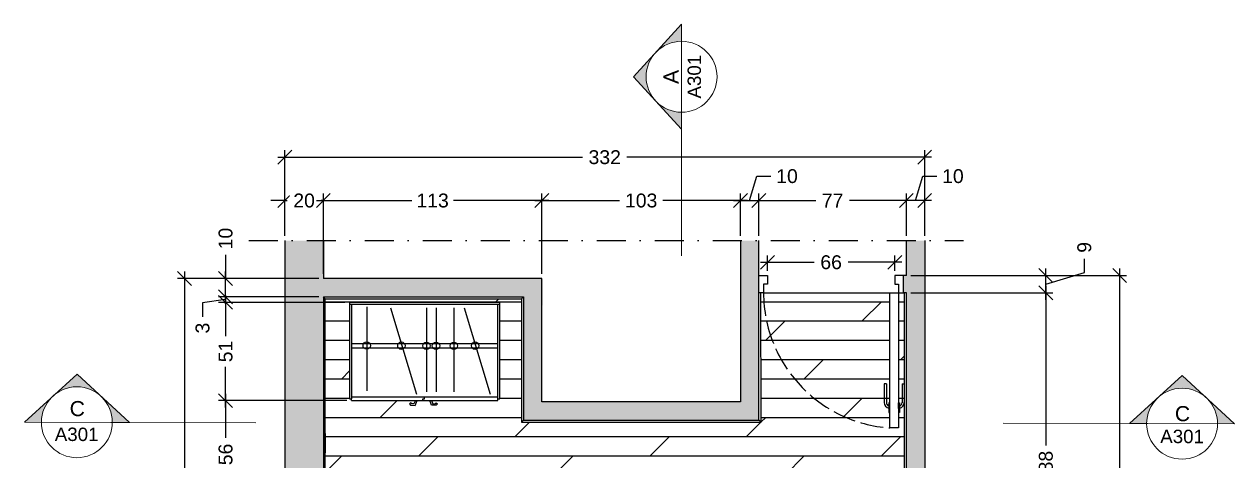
# Model space of a CAD drawing. Header units: inches. Extents: x -368 to 1609, y -918 to 873.
# Drawn here: x 125 to 753, y 567 to 794 of the extents above; entities that cross this region are included whole.
import ezdxf

# ---------------------------------------------------------------- set-up
doc = ezdxf.new("R2010")
doc.units = ezdxf.units.IN
doc.header["$MEASUREMENT"] = 0
doc.linetypes.add('ACAD_ISO02W100', pattern=[15, 12, -3])
doc.linetypes.add('DASHDOT', pattern=[1, 0.5, -0.25, 0, -0.25])
doc.layers.add('A-ANNO-SYMB', color=3, linetype='Continuous', lineweight=18)
doc.styles.add('ARIAL', font='Arial.ttf')
doc.styles.get("Standard").update_dxf_attribs({"font": 'Arial.ttf'})
doc.dimstyles.new('TICK_36', dxfattribs={"dimtxt": 3.6, "dimasz": 3.6, "dimexe": 1.8, "dimexo": 1.2, "dimgap": 1.8, "dimtad": 0, "dimdec": 0, "dimzin": 0, "dimdsep": 46, "dimtxsty": 'ARIAL', "dimblk": 'OBLIQUE', "dimcen": 1.8, "dimdle": 1.8, "dimclrd": 256, "dimclrt": 256, "dimadec": 0, "dimazin": 0, "dimtfac": 1, "dimtdec": 0, "dimtmove": 1, "dimatfit": 3, "dimldrblk": 'OPEN90', "dimfxl": 1, "dimtfill": 1, "dimtolj": 1, "dimtzin": 0, "dimarcsym": 0})

# ---------------------------------------------------------------- blocks, each defined once
blk = doc.blocks.new('Sezioni')
h = blk.add_hatch(color=256)
h.dxf.hatch_style = 1
h.paths.add_polyline_path([(52264, 47221), (52418, 47221, -1), (53053, 47221), (53206, 47221), (52735, 47652)])
blk.add_lwpolyline([(52264, 47221), (53206, 47221), (52735, 47652)], close=True)
blk.add_circle((52735, 47221), 318)
blk = doc.blocks.new('_Oblique')
at = {"color": 0, "linetype": 'ByBlock', "lineweight": -2}
blk.add_line((-0.5, -0.5), (0.5, 0.5), dxfattribs=at)
blk = doc.blocks.new('*D18')
at = {"color": 0, "lineweight": -2, "transparency": 16777216}
for p, q in [((278.07, 662.05), (204.81, 662.05)), ((278.07, 305.97), (204.81, 305.97))]:
    blk.add_line(p, q, dxfattribs=at)
at = {"lineweight": -2, "transparency": 16777216}
for p, q in [((208.41, 665.65), (208.41, 495.52)), ((208.41, 302.37), (208.41, 472.5))]:
    blk.add_line(p, q, dxfattribs=at)
at = {"layer": 'Defpoints', "color": 0, "transparency": 16777216}
for p in [(208.41, 662.05), (280.47, 662.05), (280.47, 305.97)]:
    blk.add_point(p, dxfattribs=at)
at = {"lineweight": -2, "transparency": 16777216, "xscale": 7.2, "yscale": 7.2, "zscale": 7.2}
for p, rotation in [((208.41, 662.05), 90), ((208.41, 305.97), 270)]:
    blk.add_blockref('_Oblique', p, dxfattribs=dict(at, rotation=rotation))
at = {"transparency": 16777216, "insert": (208.41, 484.01), "char_height": 7.2, "attachment_point": 5, "rotation": 90, "style": 'ARIAL', "bg_fill": 3, "box_fill_scale": 1.25, "bg_fill_color": 256, "bg_fill_true_color": 13158600, "bg_fill_transparency": 0}
blk.add_mtext('\\A1;356', dxfattribs=at)
blk = doc.blocks.new('_Open90')
at = {"color": 0, "linetype": 'ByBlock', "lineweight": -2}
for p, q in [((0, 0), (-1, 0)), ((-0.5, 0.5), (0, 0)), ((0, 0), (-0.5, -0.5))]:
    blk.add_line(p, q, dxfattribs=at)
blk = doc.blocks.new('*D23')
at = {"color": 0, "lineweight": -2, "transparency": 16777216}
for p, q in [((292.67, 598.68), (226.14, 598.68)), ((285.34, 542.84), (226.14, 542.84))]:
    blk.add_line(p, q, dxfattribs=at)
at = {"lineweight": -2, "transparency": 16777216}
for p, q in [((229.74, 602.28), (229.74, 579.47)), ((229.74, 539.24), (229.74, 562.05))]:
    blk.add_line(p, q, dxfattribs=at)
at = {"layer": 'Defpoints', "color": 0, "transparency": 16777216}
for p in [(229.74, 598.68), (295.07, 598.68), (287.74, 542.84)]:
    blk.add_point(p, dxfattribs=at)
at = {"lineweight": -2, "transparency": 16777216, "xscale": 7.2, "yscale": 7.2, "zscale": 7.2}
for p, rotation in [((229.74, 598.68), 90), ((229.74, 542.84), 270)]:
    blk.add_blockref('_Oblique', p, dxfattribs=dict(at, rotation=rotation))
at = {"transparency": 16777216, "insert": (229.74, 570.76), "char_height": 7.2, "attachment_point": 5, "rotation": 90, "style": 'ARIAL', "bg_fill": 3, "box_fill_scale": 1.25, "bg_fill_color": 256, "bg_fill_true_color": 13158600, "bg_fill_transparency": 0}
blk.add_mtext('\\A1;56', dxfattribs=at)
blk = doc.blocks.new('*D24')
at = {"lineweight": -2, "transparency": 16777216}
for p, q in [((229.74, 653.28), (229.74, 632.2)), ((229.74, 595.08), (229.74, 616.16))]:
    blk.add_line(p, q, dxfattribs=at)
at = {"color": 0, "lineweight": -2, "transparency": 16777216}
for p, q in [((291.67, 649.68), (226.14, 649.68)), ((292.67, 598.68), (226.14, 598.68))]:
    blk.add_line(p, q, dxfattribs=at)
at = {"layer": 'Defpoints', "color": 0, "transparency": 16777216}
for p in [(229.74, 649.68), (294.07, 649.68), (295.07, 598.68)]:
    blk.add_point(p, dxfattribs=at)
at = {"lineweight": -2, "transparency": 16777216, "xscale": 7.2, "yscale": 7.2, "zscale": 7.2}
for p, rotation in [((229.74, 649.68), 90), ((229.74, 598.68), 270)]:
    blk.add_blockref('_Oblique', p, dxfattribs=dict(at, rotation=rotation))
at = {"transparency": 16777216, "insert": (229.74, 624.18), "char_height": 7.2, "attachment_point": 5, "rotation": 90, "style": 'ARIAL', "bg_fill": 3, "box_fill_scale": 1.25, "bg_fill_color": 256, "bg_fill_true_color": 13158600, "bg_fill_transparency": 0}
blk.add_mtext('\\A1;51', dxfattribs=at)
blk = doc.blocks.new('*D25')
at = {"lineweight": -2, "transparency": 16777216}
for p, q in [((229.74, 652.54), (229.74, 659.74)), ((229.74, 651.11), (217.79, 649.43)), ((217.79, 649.43), (217.79, 642.23)), ((229.74, 649.68), (229.74, 652.54)), ((229.74, 649.68), (229.74, 652.54)), ((229.74, 649.68), (229.74, 642.48))]:
    blk.add_line(p, q, dxfattribs=at)
at = {"color": 0, "lineweight": -2, "transparency": 16777216}
for p, q in [((278.07, 652.54), (226.14, 652.54)), ((291.67, 649.68), (226.14, 649.68))]:
    blk.add_line(p, q, dxfattribs=at)
at = {"layer": 'Defpoints', "color": 0, "transparency": 16777216}
for p in [(229.74, 652.54), (280.47, 652.54), (294.07, 649.68)]:
    blk.add_point(p, dxfattribs=at)
at = {"lineweight": -2, "transparency": 16777216, "xscale": 7.2, "yscale": 7.2, "zscale": 7.2}
for p, rotation in [((229.74, 652.54), 270), ((229.74, 649.68), 90)]:
    blk.add_blockref('_Oblique', p, dxfattribs=dict(at, rotation=rotation))
at = {"transparency": 16777216, "insert": (217.79, 636.32), "char_height": 7.2, "attachment_point": 5, "rotation": 90, "style": 'ARIAL', "bg_fill": 3, "box_fill_scale": 1.25, "bg_fill_color": 256, "bg_fill_true_color": 13158600, "bg_fill_transparency": 0}
blk.add_mtext('\\A1;3', dxfattribs=at)
blk = doc.blocks.new('*D26')
at = {"lineweight": -2, "transparency": 16777216}
for p, q in [((229.74, 674.36), (229.74, 662.05)), ((229.74, 648.94), (229.74, 665.65))]:
    blk.add_line(p, q, dxfattribs=at)
at = {"color": 0, "lineweight": -2, "transparency": 16777216}
for p, q in [((278.07, 662.05), (226.14, 662.05)), ((278.07, 652.54), (226.14, 652.54))]:
    blk.add_line(p, q, dxfattribs=at)
at = {"layer": 'Defpoints', "color": 0, "transparency": 16777216}
for p in [(229.74, 662.05), (280.47, 662.05), (280.47, 652.54)]:
    blk.add_point(p, dxfattribs=at)
at = {"lineweight": -2, "transparency": 16777216, "xscale": 7.2, "yscale": 7.2, "zscale": 7.2}
for p, rotation in [((229.74, 662.05), 90), ((229.74, 652.54), 270)]:
    blk.add_blockref('_Oblique', p, dxfattribs=dict(at, rotation=rotation))
at = {"transparency": 16777216, "insert": (229.74, 682.77), "char_height": 7.2, "attachment_point": 5, "rotation": 90, "style": 'ARIAL', "bg_fill": 3, "box_fill_scale": 1.25, "bg_fill_color": 256, "bg_fill_true_color": 13158600, "bg_fill_transparency": 0}
blk.add_mtext('\\A1;10', dxfattribs=at)
blk = doc.blocks.new('*D28')
at = {"lineweight": -2, "transparency": 16777216}
for p, q in [((256.84, 724.96), (415, 724.96)), ((596.07, 724.96), (437.91, 724.96))]:
    blk.add_line(p, q, dxfattribs=at)
at = {"color": 0, "lineweight": -2, "transparency": 16777216}
for p, q in [((260.44, 684.12), (260.44, 728.56)), ((592.47, 684.12), (592.47, 728.56))]:
    blk.add_line(p, q, dxfattribs=at)
at = {"layer": 'Defpoints', "color": 0, "transparency": 16777216}
for p in [(592.47, 724.96), (260.44, 681.72), (592.47, 681.72)]:
    blk.add_point(p, dxfattribs=at)
at = {"lineweight": -2, "transparency": 16777216, "xscale": 7.2, "yscale": 7.2, "zscale": 7.2, "rotation": 180}
blk.add_blockref('_Oblique', (260.44, 724.96), dxfattribs=at)
at = {"lineweight": -2, "transparency": 16777216, "xscale": 7.2, "yscale": 7.2, "zscale": 7.2}
blk.add_blockref('_Oblique', (592.47, 724.96), dxfattribs=at)
at = {"transparency": 16777216, "insert": (426.46, 724.96), "char_height": 7.2, "attachment_point": 5, "style": 'ARIAL', "bg_fill": 3, "box_fill_scale": 1.25, "bg_fill_color": 256, "bg_fill_true_color": 13158600, "bg_fill_transparency": 0}
blk.add_mtext('\\A1;332', dxfattribs=at)
blk = doc.blocks.new('*D29')
at = {"color": 0, "lineweight": -2, "transparency": 16777216}
for p, q in [((260.44, 684.12), (260.44, 706.08)), ((280.47, 684.12), (280.47, 706.08))]:
    blk.add_line(p, q, dxfattribs=at)
at = {"lineweight": -2, "transparency": 16777216}
for p, q in [((260.44, 702.48), (253.24, 702.48)), ((260.44, 702.48), (261.6, 702.48)), ((280.47, 702.48), (279.31, 702.48)), ((280.47, 702.48), (287.67, 702.48))]:
    blk.add_line(p, q, dxfattribs=at)
at = {"layer": 'Defpoints', "color": 0, "transparency": 16777216}
for p in [(260.44, 681.72), (280.47, 681.72)]:
    blk.add_point(p, dxfattribs=at)
at = {"lineweight": -2, "transparency": 16777216, "xscale": 7.2, "yscale": 7.2, "zscale": 7.2}
blk.add_blockref('_Oblique', (260.44, 702.48), dxfattribs=at)
at = {"lineweight": -2, "transparency": 16777216, "xscale": 7.2, "yscale": 7.2, "zscale": 7.2, "rotation": 180}
blk.add_blockref('_Oblique', (280.47, 702.48), dxfattribs=at)
at = {"transparency": 16777216, "insert": (270.46, 702.48), "char_height": 7.2, "attachment_point": 5, "style": 'ARIAL', "bg_fill": 3, "box_fill_scale": 1.25, "bg_fill_color": 256, "bg_fill_true_color": 13158600, "bg_fill_transparency": 0}
blk.add_mtext('\\A1;20', dxfattribs=at)
at = {"layer": 'Defpoints', "color": 0, "transparency": 16777216}
blk.add_point((280.47, 702.48), dxfattribs=at)
blk = doc.blocks.new('*D30')
at = {"color": 0, "lineweight": -2, "transparency": 16777216}
for p, q in [((280.47, 664.45), (280.47, 706.08)), ((393.84, 664.45), (393.84, 706.08))]:
    blk.add_line(p, q, dxfattribs=at)
at = {"lineweight": -2, "transparency": 16777216}
for p, q in [((276.87, 702.48), (326.33, 702.48)), ((397.44, 702.48), (347.97, 702.48))]:
    blk.add_line(p, q, dxfattribs=at)
at = {"layer": 'Defpoints', "color": 0, "transparency": 16777216}
for p in [(393.84, 702.48), (280.47, 662.05), (393.84, 662.05)]:
    blk.add_point(p, dxfattribs=at)
at = {"lineweight": -2, "transparency": 16777216, "xscale": 7.2, "yscale": 7.2, "zscale": 7.2, "rotation": 180}
blk.add_blockref('_Oblique', (280.47, 702.48), dxfattribs=at)
at = {"lineweight": -2, "transparency": 16777216, "xscale": 7.2, "yscale": 7.2, "zscale": 7.2}
blk.add_blockref('_Oblique', (393.84, 702.48), dxfattribs=at)
at = {"transparency": 16777216, "insert": (337.15, 702.48), "char_height": 7.2, "attachment_point": 5, "style": 'ARIAL', "bg_fill": 3, "box_fill_scale": 1.25, "bg_fill_color": 256, "bg_fill_true_color": 13158600, "bg_fill_transparency": 0}
blk.add_mtext('\\A1;113', dxfattribs=at)
blk = doc.blocks.new('*D31')
at = {"color": 0, "lineweight": -2, "transparency": 16777216}
for p, q in [((393.84, 664.45), (393.84, 706.08)), ((496.88, 684.12), (496.88, 706.08))]:
    blk.add_line(p, q, dxfattribs=at)
at = {"lineweight": -2, "transparency": 16777216}
for p, q in [((390.24, 702.48), (434.14, 702.48)), ((500.48, 702.48), (456.57, 702.48))]:
    blk.add_line(p, q, dxfattribs=at)
at = {"layer": 'Defpoints', "color": 0, "transparency": 16777216}
for p in [(496.88, 702.48), (496.88, 681.72), (393.84, 662.05)]:
    blk.add_point(p, dxfattribs=at)
at = {"lineweight": -2, "transparency": 16777216, "xscale": 7.2, "yscale": 7.2, "zscale": 7.2, "rotation": 180}
blk.add_blockref('_Oblique', (393.84, 702.48), dxfattribs=at)
at = {"lineweight": -2, "transparency": 16777216, "xscale": 7.2, "yscale": 7.2, "zscale": 7.2}
blk.add_blockref('_Oblique', (496.88, 702.48), dxfattribs=at)
at = {"transparency": 16777216, "insert": (445.36, 702.48), "char_height": 7.2, "attachment_point": 5, "style": 'ARIAL', "bg_fill": 3, "box_fill_scale": 1.25, "bg_fill_color": 256, "bg_fill_true_color": 13158600, "bg_fill_transparency": 0}
blk.add_mtext('\\A1;103', dxfattribs=at)
blk = doc.blocks.new('*D32')
at = {"lineweight": -2, "transparency": 16777216}
for p, q in [((501.63, 702.48), (505.42, 715.13)), ((505.42, 715.13), (512.62, 715.13)), ((493.28, 702.48), (509.98, 702.48))]:
    blk.add_line(p, q, dxfattribs=at)
at = {"color": 0, "lineweight": -2, "transparency": 16777216}
for p, q in [((496.88, 684.12), (496.88, 706.08)), ((506.38, 684.12), (506.38, 706.08))]:
    blk.add_line(p, q, dxfattribs=at)
at = {"layer": 'Defpoints', "color": 0, "transparency": 16777216}
for p in [(506.38, 702.48), (496.88, 681.72), (506.38, 681.72)]:
    blk.add_point(p, dxfattribs=at)
at = {"lineweight": -2, "transparency": 16777216, "xscale": 7.2, "yscale": 7.2, "zscale": 7.2, "rotation": 180}
blk.add_blockref('_Oblique', (496.88, 702.48), dxfattribs=at)
at = {"lineweight": -2, "transparency": 16777216, "xscale": 7.2, "yscale": 7.2, "zscale": 7.2}
blk.add_blockref('_Oblique', (506.38, 702.48), dxfattribs=at)
at = {"transparency": 16777216, "insert": (521.04, 715.13), "char_height": 7.2, "attachment_point": 5, "style": 'ARIAL', "bg_fill": 3, "box_fill_scale": 1.25, "bg_fill_color": 256, "bg_fill_true_color": 13158600, "bg_fill_transparency": 0}
blk.add_mtext('\\A1;10', dxfattribs=at)
blk = doc.blocks.new('*D33')
at = {"color": 0, "lineweight": -2, "transparency": 16777216}
for p, q in [((506.38, 684.12), (506.38, 706.08)), ((582.96, 684.12), (582.96, 706.08))]:
    blk.add_line(p, q, dxfattribs=at)
at = {"lineweight": -2, "transparency": 16777216}
for p, q in [((502.78, 702.48), (535.91, 702.48)), ((586.56, 702.48), (553.43, 702.48))]:
    blk.add_line(p, q, dxfattribs=at)
at = {"layer": 'Defpoints', "color": 0, "transparency": 16777216}
for p in [(582.96, 702.48), (506.38, 681.72), (582.96, 681.72)]:
    blk.add_point(p, dxfattribs=at)
at = {"lineweight": -2, "transparency": 16777216, "xscale": 7.2, "yscale": 7.2, "zscale": 7.2, "rotation": 180}
blk.add_blockref('_Oblique', (506.38, 702.48), dxfattribs=at)
at = {"lineweight": -2, "transparency": 16777216, "xscale": 7.2, "yscale": 7.2, "zscale": 7.2}
blk.add_blockref('_Oblique', (582.96, 702.48), dxfattribs=at)
at = {"transparency": 16777216, "insert": (544.67, 702.48), "char_height": 7.2, "attachment_point": 5, "style": 'ARIAL', "bg_fill": 3, "box_fill_scale": 1.25, "bg_fill_color": 256, "bg_fill_true_color": 13158600, "bg_fill_transparency": 0}
blk.add_mtext('\\A1;77', dxfattribs=at)
blk = doc.blocks.new('*D34')
at = {"lineweight": -2, "transparency": 16777216}
for p, q in [((587.71, 702.48), (591.51, 715.13)), ((591.51, 715.13), (598.71, 715.13)), ((596.07, 702.48), (579.36, 702.48))]:
    blk.add_line(p, q, dxfattribs=at)
at = {"color": 0, "lineweight": -2, "transparency": 16777216}
for p, q in [((582.96, 684.12), (582.96, 706.08)), ((592.47, 684.12), (592.47, 706.08))]:
    blk.add_line(p, q, dxfattribs=at)
at = {"layer": 'Defpoints', "color": 0, "transparency": 16777216}
for p in [(582.96, 702.48), (582.96, 681.72), (592.47, 681.72)]:
    blk.add_point(p, dxfattribs=at)
at = {"lineweight": -2, "transparency": 16777216, "xscale": 7.2, "yscale": 7.2, "zscale": 7.2, "rotation": 180}
blk.add_blockref('_Oblique', (582.96, 702.48), dxfattribs=at)
at = {"lineweight": -2, "transparency": 16777216, "xscale": 7.2, "yscale": 7.2, "zscale": 7.2}
blk.add_blockref('_Oblique', (592.47, 702.48), dxfattribs=at)
at = {"transparency": 16777216, "insert": (607.12, 715.13), "char_height": 7.2, "attachment_point": 5, "style": 'ARIAL', "bg_fill": 3, "box_fill_scale": 1.25, "bg_fill_color": 256, "bg_fill_true_color": 13158600, "bg_fill_transparency": 0}
blk.add_mtext('\\A1;10', dxfattribs=at)
blk = doc.blocks.new('*D35')
at = {"color": 0, "lineweight": -2, "transparency": 16777216}
for p, q in [((510.89, 666.02), (510.89, 674.06)), ((576.95, 666.02), (576.95, 674.06))]:
    blk.add_line(p, q, dxfattribs=at)
at = {"lineweight": -2, "transparency": 16777216}
for p, q in [((507.29, 670.46), (535.11, 670.46)), ((580.55, 670.46), (552.73, 670.46))]:
    blk.add_line(p, q, dxfattribs=at)
at = {"layer": 'Defpoints', "color": 0, "transparency": 16777216}
for p in [(576.95, 670.46), (510.89, 663.62), (576.95, 663.62)]:
    blk.add_point(p, dxfattribs=at)
at = {"lineweight": -2, "transparency": 16777216, "xscale": 7.2, "yscale": 7.2, "zscale": 7.2, "rotation": 180}
blk.add_blockref('_Oblique', (510.89, 670.46), dxfattribs=at)
at = {"lineweight": -2, "transparency": 16777216, "xscale": 7.2, "yscale": 7.2, "zscale": 7.2}
blk.add_blockref('_Oblique', (576.95, 670.46), dxfattribs=at)
at = {"transparency": 16777216, "insert": (543.92, 670.46), "char_height": 7.2, "attachment_point": 5, "style": 'ARIAL', "bg_fill": 3, "box_fill_scale": 1.25, "bg_fill_color": 256, "bg_fill_true_color": 13158600, "bg_fill_transparency": 0}
blk.add_mtext('\\A1;66', dxfattribs=at)
blk = doc.blocks.new('*D41')
at = {"lineweight": -2, "transparency": 16777216}
for p, q in [((693.63, 667.22), (693.63, 496.48)), ((693.63, 302.74), (693.63, 473.47))]:
    blk.add_line(p, q, dxfattribs=at)
at = {"color": 0, "lineweight": -2, "transparency": 16777216}
for p, q in [((585.36, 663.62), (697.23, 663.62)), ((594.86, 306.34), (697.23, 306.34))]:
    blk.add_line(p, q, dxfattribs=at)
at = {"layer": 'Defpoints', "color": 0, "transparency": 16777216}
for p in [(582.96, 663.62), (693.63, 663.62), (592.46, 306.34)]:
    blk.add_point(p, dxfattribs=at)
at = {"lineweight": -2, "transparency": 16777216, "xscale": 7.2, "yscale": 7.2, "zscale": 7.2}
for p, rotation in [((693.63, 663.62), 90), ((693.63, 306.34), 270)]:
    blk.add_blockref('_Oblique', p, dxfattribs=dict(at, rotation=rotation))
at = {"transparency": 16777216, "insert": (693.63, 484.98), "char_height": 7.2, "attachment_point": 5, "rotation": 90, "style": 'ARIAL', "bg_fill": 3, "box_fill_scale": 1.25, "bg_fill_color": 256, "bg_fill_true_color": 13158600, "bg_fill_transparency": 0}
blk.add_mtext('\\A1;357', dxfattribs=at)
blk = doc.blocks.new('*D49')
at = {"color": 0, "lineweight": -2, "transparency": 16777216}
for p, q in [((594.87, 654.61), (658.97, 654.61)), ((594.87, 466.41), (658.97, 466.41))]:
    blk.add_line(p, q, dxfattribs=at)
at = {"lineweight": -2, "transparency": 16777216}
for p, q in [((655.37, 658.21), (655.37, 575.47)), ((655.37, 462.81), (655.37, 553.05))]:
    blk.add_line(p, q, dxfattribs=at)
at = {"layer": 'Defpoints', "color": 0, "transparency": 16777216}
for p in [(592.47, 654.61), (655.37, 654.61), (592.47, 466.41)]:
    blk.add_point(p, dxfattribs=at)
at = {"lineweight": -2, "transparency": 16777216, "xscale": 7.2, "yscale": 7.2, "zscale": 7.2}
for p, rotation in [((655.37, 654.61), 90), ((655.37, 466.41), 270)]:
    blk.add_blockref('_Oblique', p, dxfattribs=dict(at, rotation=rotation))
at = {"transparency": 16777216, "insert": (655.37, 564.26), "char_height": 7.2, "attachment_point": 5, "rotation": 90, "style": 'ARIAL', "bg_fill": 3, "box_fill_scale": 1.25, "bg_fill_color": 256, "bg_fill_true_color": 13158600, "bg_fill_transparency": 0}
blk.add_mtext('\\A1;188', dxfattribs=at)
blk = doc.blocks.new('*D50')
at = {"lineweight": -2, "transparency": 16777216}
for p, q in [((675.31, 665.1), (675.31, 672.3)), ((655.37, 651.01), (655.37, 667.22)), ((655.37, 659.11), (675.31, 665.1))]:
    blk.add_line(p, q, dxfattribs=at)
at = {"color": 0, "lineweight": -2, "transparency": 16777216}
for p, q in [((585.36, 663.62), (658.97, 663.62)), ((585.36, 654.61), (658.97, 654.61))]:
    blk.add_line(p, q, dxfattribs=at)
at = {"layer": 'Defpoints', "color": 0, "transparency": 16777216}
for p in [(582.96, 663.62), (655.37, 663.62), (582.96, 654.61)]:
    blk.add_point(p, dxfattribs=at)
at = {"lineweight": -2, "transparency": 16777216, "xscale": 7.2, "yscale": 7.2, "zscale": 7.2}
for p, rotation in [((655.37, 663.62), 90), ((655.37, 654.61), 270)]:
    blk.add_blockref('_Oblique', p, dxfattribs=dict(at, rotation=rotation))
at = {"transparency": 16777216, "insert": (675.31, 678.2), "char_height": 7.2, "attachment_point": 5, "rotation": 90, "style": 'ARIAL', "bg_fill": 3, "box_fill_scale": 1.25, "bg_fill_color": 256, "bg_fill_true_color": 13158600, "bg_fill_transparency": 0}
blk.add_mtext('\\A1;9', dxfattribs=at)

msp = doc.modelspace()

# ---------------------------------------------------------------- hatches: boundary and pattern name
h = msp.add_hatch(color=5)
h.dxf.hatch_style = 1
h.paths.add_polyline_path([(506.38, 654.61), (506.38, 663.62), (506.38, 681.72), (496.88, 681.72), (496.88, 598.13), (393.84, 598.13), (394.26, 662.05), (280.47, 662.05), (280.47, 681.72), (260.44, 681.72), (260.44, 548.3), (260.44, 428.18), (260.44, 428.18), (260.44, 308.07), (260.44, 278.04), (260.44, 276.93), (270.65, 276.93), (279.27, 276.93), (280.47, 276.93), (280.47, 305.97), (396.8, 305.97), (396.79, 315.58), (280.47, 315.58), (280.47, 428.19), (280.47, 548.3), (280.47, 652.54), (384.33, 652.54), (384.33, 589.62), (384.33, 588.62), (505.38, 588.62), (506.38, 588.62)])
h = msp.add_hatch(color=5)
h.dxf.hatch_style = 1
h.paths.add_polyline_path([(592.47, 681.72), (582.96, 681.72), (582.96, 663.62), (581.46, 663.62), (581.46, 654.61), (582.96, 654.61), (582.92, 466.41), (582.92, 466.41), (591.93, 466.41), (592.47, 466.41), (592.47, 548.3)])
h = msp.add_hatch()
h.set_pattern_fill('DOLMIT', color=5, scale=40)
h.paths.add_polyline_path([(489.74, 540.84), (489.74, 542.84), (498.74, 542.84), (498.74, 368.84), (489.74, 368.84), (489.74, 370.84), (296.74, 370.84), (296.74, 368.84), (287.74, 368.84), (287.74, 542.84), (296.74, 542.84), (296.74, 540.84)], flags=16)
edge = h.paths.add_edge_path(flags=0)
edge.add_line((356.05, 535.46), (356.05, 375.46))
edge.add_line((356.05, 375.46), (332.49, 375.46))
edge.add_line((332.49, 375.46), (332.49, 380.68))
edge.add_line((332.49, 380.68), (303.3, 380.68))
edge.add_arc((303.3, 386.27), 5.58, 180, 270, ccw=False)
edge.add_line((297.72, 386.27), (297.72, 448.66))
edge.add_arc((303.3, 448.66), 5.58, 90, 180, ccw=False)
edge.add_line((303.3, 454.24), (332.49, 454.24))
edge.add_line((332.49, 454.24), (332.49, 457.69))
edge.add_line((332.49, 457.69), (303.36, 457.69))
edge.add_arc((303.36, 463.27), 5.58, 180, 270, ccw=False)
edge.add_line((297.78, 463.27), (297.78, 525.67))
edge.add_arc((303.36, 525.67), 5.58, 90, 180, ccw=False)
edge.add_line((303.36, 531.25), (332.49, 531.25))
edge.add_line((332.49, 531.25), (332.49, 535.46))
edge.add_line((332.49, 535.46), (356.05, 535.46))
h.paths.add_polyline_path([(329.8, 363.79), (329.8, 323.79), (289.8, 323.79), (289.8, 363.79)], flags=16)
h.paths.add_polyline_path([(538.92, 390.86), (578.92, 390.86), (578.92, 355.86), (538.92, 355.86), (538.92, 356.86), (538.92, 357.86), (537.22, 357.86), (537.22, 388.86), (538.92, 388.86)], flags=16)
edge = h.paths.add_edge_path(flags=16)
edge.add_arc((559.64, 335.36), 17.49, 0, 360)
edge = h.paths.add_edge_path(flags=0)
edge.add_arc((563.28, 339.03), 15.61, 122.29961, 147.66157, ccw=False)
edge.add_arc((551.56, 332.55), 19.95, 28.29314, 80.24329, ccw=False)
edge.add_arc((560.14, 331.37), 13.93, -17.57967, 49.81799, ccw=False)
edge.add_arc((563.28, 339.03), 15.61, 273.77372, 310.52447, ccw=False)
edge.add_arc((556.95, 337.28), 15.66, 235.59623, 297.99722, ccw=False)
edge.add_arc((560.14, 331.37), 13.93, 197.43138, 210.21931, ccw=False)
edge.add_arc((554.28, 336.35), 11.79, 110.81556, 230.95413, ccw=False)
edge = h.paths.add_edge_path(flags=0)
edge.add_arc((559.64, 335.36), 7.5, 322.36124, 360, ccw=False)
edge.add_arc((559.73, 330.55), 5.85, -180.07119, 2.27632, ccw=False)
edge.add_arc((559.64, 335.36), 7.5, 180, 219.8439, ccw=False)
edge.add_arc((559.64, 335.36), 7.5, 0, 180, ccw=False)
edge = h.paths.add_edge_path(flags=0)
edge.add_arc((559.64, 335.36), 0.5, 0, 360)
edge = h.paths.add_edge_path(flags=17)
edge.add_line((574.45, 654.61), (509.89, 654.61))
edge.add_arc((580.37, 654.77), 70.48, 180.13237, 265.18434)
edge.add_line((574.45, 584.54), (574.45, 654.61))
h.paths.add_polyline_path([(295.07, 598.68), (295.07, 600.68), (333.02, 600.68), (333.02, 599.68), (332.07, 599.68), (332.07, 598.68)], flags=16)
h.paths.add_polyline_path([(295.07, 599.68), (295.07, 600.68), (333.02, 600.68), (333.02, 599.68), (372.07, 599.68), (372.07, 649.68), (294.07, 649.68), (294.07, 599.68)], flags=16)
h.paths.add_polyline_path([(439.73, 320.2), (440.16, 320.23), (440.59, 320.2), (441.02, 320.13), (441.41, 320.01), (441.77, 319.85), (442.08, 319.65), (442.33, 319.42), (442.51, 319.17), (442.62, 318.9), (442.66, 318.62), (437.66, 318.62), (437.7, 318.9), (437.81, 319.17), (438, 319.42), (438.25, 319.65), (438.55, 319.85), (438.91, 320.01), (439.31, 320.13)], flags=16)
edge = h.paths.add_edge_path()
edge.add_line((491.45, 325.58), (491.45, 316.58))
edge.add_line((491.45, 316.58), (581.94, 316.58))
edge.add_line((581.94, 316.58), (581.94, 391.34))
edge.add_line((581.94, 391.34), (582.92, 391.34))
edge.add_line((582.92, 391.34), (582.92, 395.84))
edge.add_line((582.92, 395.84), (587.42, 395.84))
edge.add_line((587.42, 395.84), (587.42, 393.84))
edge.add_line((587.42, 393.84), (591.93, 393.84))
edge.add_line((591.93, 393.84), (591.93, 459.41))
edge.add_line((591.93, 459.41), (591.93, 463.91))
edge.add_line((591.93, 463.91), (587.42, 463.91))
edge.add_line((587.42, 463.91), (587.42, 461.91))
edge.add_line((587.42, 461.91), (582.92, 461.91))
edge.add_line((582.92, 461.91), (582.92, 466.41))
edge.add_line((582.92, 466.41), (581.92, 466.41))
edge.add_line((581.92, 466.41), (581.92, 654.61))
edge.add_line((581.92, 654.61), (578.95, 654.61))
edge.add_line((578.95, 654.61), (578.95, 584.54))
edge.add_line((578.95, 584.54), (574.45, 584.54))
edge.add_arc((580.37, 654.77), 70.48, 180.13237, 265.18434, ccw=False)
edge.add_line((509.89, 654.61), (507.39, 654.61))
edge.add_line((507.39, 654.61), (507.66, 587.47))
edge.add_line((507.66, 587.47), (383.29, 587.47))
edge.add_line((383.29, 587.47), (383.29, 651.54))
edge.add_line((383.29, 651.54), (281.47, 651.54))
edge.add_line((281.47, 651.54), (281.47, 316.58))
edge.add_line((281.47, 316.58), (394.79, 316.58))
edge.add_line((394.79, 316.58), (394.79, 325.58))
edge.add_line((394.79, 325.58), (491.45, 325.58))
h.paths.add_polyline_path([(440.92, 316.58), (440.92, 318.62), (442.66, 318.62), (442.62, 318.9), (442.51, 319.17), (442.33, 319.42), (442.08, 319.65), (441.77, 319.85), (441.41, 320.01), (441.02, 320.13), (440.59, 320.2), (440.16, 320.23), (439.73, 320.2), (439.31, 320.13), (438.91, 320.01), (438.55, 319.85), (438.25, 319.65), (438, 319.42), (437.81, 319.17), (437.7, 318.9), (437.66, 318.62), (439.27, 318.62), (439.27, 316.58)])

# ---------------------------------------------------------------- linework, layer by layer
at = {"color": 4, "linetype": 'DASHDOT', "ltscale": 30}
msp.add_line((241.79, 681.72), (612.55, 681.72), dxfattribs=at)
at = {"color": 1}
for p, q in [((260.44, 681.72), (260.44, 548.3)), ((280.47, 681.72), (280.47, 662.05)), ((496.88, 681.72), (496.88, 598.13)), ((506.38, 663.62), (506.38, 681.72)), ((582.96, 663.62), (582.96, 681.72)), ((592.47, 681.72), (592.47, 548.3)), ((393.84, 662.05), (280.47, 662.05)), ((393.84, 661.05), (393.84, 662.05)), ((393.84, 598.13), (393.84, 661.05)), ((393.84, 661.05), (393.84, 661.05)), ((582.96, 663.62), (581.46, 663.62)), ((506.38, 588.62), (506.38, 654.61)), ((582.96, 654.61), (581.46, 654.61)), ((582.96, 548.3), (582.96, 654.61)), ((280.47, 652.54), (384.33, 652.54)), ((280.47, 652.54), (280.47, 548.3)), ((384.33, 652.54), (384.33, 589.62)), ((496.88, 598.13), (393.84, 598.13)), ((496.88, 598.13), (496.88, 598.13)), ((384.33, 589.62), (384.33, 588.62)), ((384.33, 589.62), (384.33, 589.62)), ((384.33, 588.62), (505.38, 588.62))]:
    msp.add_line(p, q, dxfattribs=at)
at = {"color": 252}
for p, q in [((507.66, 587.47), (507.39, 654.61)), ((581.92, 466.41), (581.92, 654.61)), ((281.47, 651.54), (280.47, 652.54)), ((281.47, 316.58), (281.47, 651.54)), ((281.47, 651.54), (383.29, 651.54)), ((372.07, 649.68), (294.07, 649.68)), ((294.07, 649.68), (294.07, 599.68)), ((294.07, 648.68), (372.07, 648.68)), ((295.07, 648.68), (295.07, 599.68)), ((302.96, 647.44), (302.96, 603.85)), ((371.07, 598.68), (371.07, 648.68)), ((372.07, 599.68), (372.07, 649.68)), ((383.29, 651.54), (384.33, 652.54)), ((383.29, 651.54), (383.29, 587.47)), ((315.31, 646.89), (328.77, 602.09)), ((333.94, 646.87), (333.94, 603.28)), ((338.92, 646.87), (338.92, 603.28)), ((348.16, 646.87), (348.16, 603.28)), ((353.56, 646.89), (367.02, 602.09)), ((295.07, 628.36), (371.07, 628.36)), ((295.07, 626.06), (371.07, 626.06)), ((294.07, 599.68), (295.07, 599.68)), ((295.07, 600.68), (332.07, 600.68)), ((295.07, 598.68), (295.07, 599.68)), ((295.07, 598.68), (371.07, 598.68)), ((325.76, 597.54), (325.17, 596.94)), ((325.17, 596.94), (325.74, 596.32)), ((326.29, 596.97), (325.76, 597.54)), ((327.49, 596.97), (326.29, 596.97)), ((328.2, 598.68), (327.49, 596.97)), ((328.16, 596.24), (329.09, 598.68)), ((332.07, 600.68), (371.07, 600.68)), ((332.07, 598.68), (332.07, 599.68)), ((332.07, 599.68), (333.02, 599.68)), ((332.07, 599.68), (333.02, 599.68)), ((333.02, 599.68), (333.02, 600.68)), ((336.65, 596.29), (335.74, 598.68)), ((336.63, 598.68), (337.32, 597.02)), ((337.32, 597.02), (338.52, 597.02)), ((338.52, 597.02), (339.04, 597.59)), ((339.04, 597.59), (339.64, 596.99)), ((339.64, 596.99), (339.07, 596.37)), ((371.07, 599.68), (372.07, 599.68)), ((325.74, 596.32), (328.16, 596.24)), ((339.07, 596.37), (336.65, 596.29)), ((383.29, 587.47), (384.33, 588.62)), ((383.29, 587.47), (507.66, 587.47)), ((507.66, 587.47), (506.38, 588.62))]:
    msp.add_line(p, q, dxfattribs=at)
at = {"color": 2}
msp.add_line((508.89, 654.61), (578.95, 654.61), dxfattribs=at)
at = {"color": 6}
for p, q in [((571.45, 607.39), (571.45, 597.68)), ((572.65, 607.39), (571.45, 607.39)), ((572.65, 607.39), (572.65, 597.49)), ((580.7, 607.39), (580.7, 597.49)), ((580.7, 607.39), (581.9, 607.39)), ((581.9, 607.39), (581.9, 597.68)), ((574.45, 597.53), (573.95, 597.53)), ((573.95, 597.53), (573.95, 592.53)), ((574.45, 596.03), (574.45, 597.53)), ((578.95, 596.03), (578.95, 597.53)), ((578.95, 597.53), (579.4, 597.53)), ((579.4, 597.53), (579.4, 592.53)), ((573.95, 592.53), (574.45, 592.53)), ((574.45, 594.68), (574.45, 596.03)), ((574.45, 592.53), (574.45, 594.68)), ((578.95, 594.68), (578.95, 596.03)), ((579.4, 592.53), (578.95, 592.53)), ((280.47, 581.56), (281.43, 581.56)), ((281.43, 581.56), (281.43, 571.56)), ((281.43, 571.56), (280.47, 571.56))]:
    msp.add_line(p, q, dxfattribs=at)
at = {"color": 2}
for points in [[(508.89, 654.61), (506.38, 654.61), (506.38, 663.62), (510.89, 663.62), (510.89, 659.11), (508.89, 659.11), (508.89, 654.61)], [(578.95, 654.61), (581.46, 654.61), (581.46, 663.62), (576.95, 663.62), (576.95, 659.11), (578.95, 659.11), (578.95, 654.61)], [(574.45, 584.54), (574.45, 654.61), (578.95, 654.61), (578.95, 584.54), (574.45, 584.54)]]:
    msp.add_lwpolyline(points, dxfattribs=at)
at = {"color": 7}
msp.add_lwpolyline([(505.38, 588.62), (506.38, 588.62)], dxfattribs=at)
at = {"color": 252}
for centre in [(302.96, 627.25), (320.94, 627.2), (333.94, 627.14), (338.92, 627.14), (348.16, 627.14), (359.19, 627.2)]:
    msp.add_circle(centre, 1.92, dxfattribs=at)
at = {"color": 2, "linetype": 'ACAD_ISO02W100'}
msp.add_arc((579.22, 654.71), 70.34, 180.08643, 266.10934, dxfattribs=at)
at = {"color": 6}
for centre, radius, start, end in [((574.45, 597.68), 3, 180, 260.40593), ((574.21, 597.58), 1.57, 176.47735, 260.27973), ((578.9, 597.68), 3, 279.59407, 360), ((579.14, 597.58), 1.57, 279.72027, 3.52265)]:
    msp.add_arc(centre, radius, start, end, dxfattribs=at)
at = {"layer": 'A-ANNO-SYMB'}
msp.add_line((466.32, 673.81), (466.32, 749.03), dxfattribs=at)

# ---------------------------------------------------------------- block references
at = {"layer": 'A-ANNO-SYMB', "yscale": 0.05786207383373575, "zscale": 0.05786207383373575}
for p, xscale, rotation in [((3198.62, -2284.62), 0.05786207383373575, 90), ((3196.1, -2153.54), -0.05786207383373582, 359.8362413498016)]:
    msp.add_blockref('Sezioni', p, dxfattribs=dict(at, xscale=xscale, rotation=rotation))

# ---------------------------------------------------------------- texts
at = {"layer": 'A-ANNO-SYMB'}
for s, height, rotation, p in [('A301', 6.953, 90, (476.39, 755.44)), ('A', 7.84, 90, (464.79, 762.99)), ('C', 7.84, 359.67248, (148.8, 590.66)), ('C', 7.84, 359.67248, (722.27, 588.05)), ('A301', 6.953, 359.83624, (141.11, 577.76)), ('A301', 6.953, 359.83624, (714.69, 576.66))]:
    msp.add_text(s, height=height, rotation=rotation, dxfattribs=at).set_placement(p)

# ---------------------------------------------------------------- next in the draw order: dimensions: what is measured, and where the dimension line sits
at = {"color": 3}
dim = msp.add_linear_dim(base=(576.95, 670.46), p1=(510.89, 663.62), p2=(576.95, 663.62), dimstyle='TICK_36', override={"dimscale": 2}, dxfattribs=at)
dim.commit()
dim.dimension.update_dxf_attribs({"geometry": '*D35', "text_midpoint": (543.92, 670.46)})
dim = msp.add_linear_dim(base=(208.41, 662.05), p1=(280.47, 305.97), p2=(280.47, 662.05), angle=90, dimstyle='TICK_36', override={"dimscale": 2}, dxfattribs=at)
dim.commit()
dim.dimension.update_dxf_attribs({"geometry": '*D18', "text_midpoint": (208.41, 484.01)})

# ---------------------------------------------------------------- next in the draw order: dimensions: what is measured, and where the dimension line sits
for base, p1, p2, picture, middle in [((693.63, 663.62), (592.46, 306.34), (582.96, 663.62), '*D41', (693.63, 484.98)), ((229.74, 598.68), (287.74, 542.84), (295.07, 598.68), '*D23', (229.74, 570.76))]:
    dim = msp.add_linear_dim(base=base, p1=p1, p2=p2, angle=90, dimstyle='TICK_36', override={"dimscale": 2}, dxfattribs=at)
    dim.commit()
    dim.dimension.update_dxf_attribs({"geometry": picture, "text_midpoint": middle})

# ---------------------------------------------------------------- next in the draw order: linework, layer by layer
at = {"layer": 'A-ANNO-SYMB'}
msp.add_line((245.49, 587.2), (170.27, 587.42), dxfattribs=at)

# ---------------------------------------------------------------- next in the draw order: block references
at = {"layer": 'A-ANNO-SYMB', "xscale": -0.05786207383373582, "yscale": 0.05786207383373575, "zscale": 0.05786207383373575, "rotation": 359.8362413498016}
msp.add_blockref('Sezioni', (3769.58, -2154.29), dxfattribs=at)

# ---------------------------------------------------------------- next in the draw order: dimensions: what is measured, and where the dimension line sits
at = {"color": 3}
dim = msp.add_linear_dim(base=(229.74, 649.68), p1=(295.07, 598.68), p2=(294.07, 649.68), angle=90, dimstyle='TICK_36', override={"dimscale": 2}, dxfattribs=at)
dim.commit()
dim.dimension.update_dxf_attribs({"geometry": '*D24', "text_midpoint": (229.74, 624.18)})
dim = msp.add_linear_dim(base=(655.37, 654.61), p1=(592.47, 466.41), p2=(592.47, 654.61), angle=90, dimstyle='TICK_36', override={"dimscale": 2}, dxfattribs=at)
dim.commit()
dim.dimension.update_dxf_attribs({"geometry": '*D49', "text_midpoint": (655.37, 564.26), "dimtype": 160})

# ---------------------------------------------------------------- next in the draw order: linework, layer by layer
at = {"layer": 'A-ANNO-SYMB'}
msp.add_line((708.33, 586.76), (633.11, 586.98), dxfattribs=at)

# ---------------------------------------------------------------- next in the draw order: dimensions: what is measured, and where the dimension line sits
at = {"color": 3}
dim = msp.add_linear_dim(base=(229.74, 652.54), p1=(294.07, 649.68), p2=(280.47, 652.54), angle=90, dimstyle='TICK_36', override={"dimscale": 2}, dxfattribs=at)
dim.commit()
dim.dimension.update_dxf_attribs({"geometry": '*D25', "text_midpoint": (217.79, 638.63), "dimtype": 160})

# ---------------------------------------------------------------- next in the draw order: dimensions: what is measured, and where the dimension line sits
dim = msp.add_linear_dim(base=(229.74, 662.05), p1=(280.47, 652.54), p2=(280.47, 662.05), angle=90, dimstyle='TICK_36', override={"dimscale": 2}, dxfattribs=at)
dim.commit()
dim.dimension.update_dxf_attribs({"geometry": '*D26', "text_midpoint": (226.31, 682.77), "dimtype": 160})

# ---------------------------------------------------------------- next in the draw order: dimensions: what is measured, and where the dimension line sits
dim = msp.add_linear_dim(base=(592.47, 724.96), p1=(260.44, 681.72), p2=(592.47, 681.72), dimstyle='TICK_36', override={"dimscale": 2}, dxfattribs=at)
dim.commit()
dim.dimension.update_dxf_attribs({"geometry": '*D28', "text_midpoint": (426.46, 724.96)})

# ---------------------------------------------------------------- next in the draw order: dimensions: what is measured, and where the dimension line sits
dim = msp.add_linear_dim(base=(280.47, 702.48), p1=(260.44, 681.72), p2=(280.47, 681.72), dimstyle='TICK_36', override={"dimscale": 2}, dxfattribs=at)
dim.commit()
dim.dimension.update_dxf_attribs({"geometry": '*D29', "text_midpoint": (270.46, 702.48)})

# ---------------------------------------------------------------- next in the draw order: dimensions: what is measured, and where the dimension line sits
dim = msp.add_linear_dim(base=(393.84, 702.48), p1=(280.47, 662.05), p2=(393.84, 662.05), dimstyle='TICK_36', override={"dimscale": 2}, dxfattribs=at)
dim.commit()
dim.dimension.update_dxf_attribs({"geometry": '*D30', "text_midpoint": (337.15, 702.48)})

# ---------------------------------------------------------------- next in the draw order: dimensions: what is measured, and where the dimension line sits
dim = msp.add_linear_dim(base=(496.88, 702.48), p1=(393.84, 662.05), p2=(496.88, 681.72), dimstyle='TICK_36', override={"dimscale": 2}, dxfattribs=at)
dim.commit()
dim.dimension.update_dxf_attribs({"geometry": '*D31', "text_midpoint": (445.36, 702.48)})

# ---------------------------------------------------------------- next in the draw order: dimensions: what is measured, and where the dimension line sits
dim = msp.add_linear_dim(base=(506.3842, 702.479), p1=(496.875, 681.7243), p2=(506.3842, 681.7243), dimstyle='TICK_36', override={"dimscale": 2}, dxfattribs=at)
dim.commit()
dim.dimension.update_dxf_attribs({"geometry": '*D32', "text_midpoint": (516.2244, 715.1281)})

# ---------------------------------------------------------------- next in the draw order: dimensions: what is measured, and where the dimension line sits
dim = msp.add_linear_dim(base=(582.96, 702.48), p1=(506.38, 681.72), p2=(582.96, 681.72), dimstyle='TICK_36', override={"dimscale": 2}, dxfattribs=at)
dim.commit()
dim.dimension.update_dxf_attribs({"geometry": '*D33', "text_midpoint": (544.67, 702.48)})

# ---------------------------------------------------------------- next in the draw order: dimensions: what is measured, and where the dimension line sits
dim = msp.add_linear_dim(base=(582.96, 702.48), p1=(592.47, 681.72), p2=(582.96, 681.72), dimstyle='TICK_36', override={"dimscale": 2}, dxfattribs=at)
dim.commit()
dim.dimension.update_dxf_attribs({"geometry": '*D34', "text_midpoint": (602.31, 715.13)})

# ---------------------------------------------------------------- next in the draw order: dimensions: what is measured, and where the dimension line sits
dim = msp.add_linear_dim(base=(655.37, 663.62), p1=(582.96, 654.61), p2=(582.96, 663.62), angle=90, dimstyle='TICK_36', override={"dimscale": 2}, dxfattribs=at)
dim.commit()
dim.dimension.update_dxf_attribs({"geometry": '*D50', "text_midpoint": (675.31, 675.9)})

doc.saveas('drawing.dxf')
